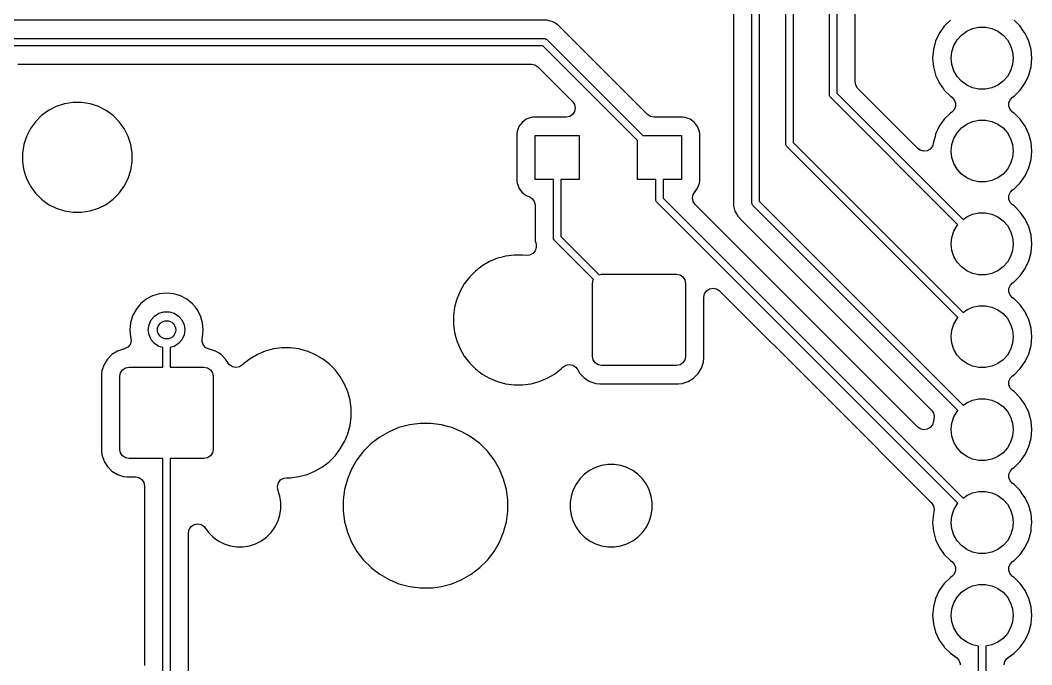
# Model space of a CAD drawing. Extents: x 17 to 170, y -181 to -32.
# Drawn here: x 114.39 to 142.06, y -114.83 to -97.2 of the extents above; entities that cross this region are included whole.
import ezdxf

# ---------------------------------------------------------------- set-up
doc = ezdxf.new("R2010")
doc.units = 0
doc.layers.add('BLACK', color=7, linetype='CONTINUOUS')

msp = doc.modelspace()

# ---------------------------------------------------------------- linework, layer by layer
at = {"layer": 'BLACK', "linetype": 'CONTINUOUS'}
for p, q in [((136.524325, -99.234325), (136.524325, -48.590747)), ((136.724325, -48.549325), (136.724325, -99.192903)), ((137.224825, -98.88245), (137.224825, -48.64846)), ((135.534165, -66.409165), (135.534165, -100.542743)), ((135.334165, -100.584165), (135.334165, -66.450586)), ((134.400743, -102.190743), (134.400743, -84.567164)), ((134.600743, -84.525743), (134.600743, -102.149321)), ((133.900243, -84.877618), (133.900243, -102.096408)), ((128.630666, -97.1995), (114.069335, -97.1995)), ((128.630682, -97.199499), (128.630666, -97.1995)), ((128.645943, -97.199499), (128.630682, -97.199499)), ((128.804057, -97.199499), (128.645943, -97.199499)), ((128.84498, -97.210464), (128.804057, -97.199499)), ((128.956784, -97.240422), (128.84498, -97.210464)), ((128.956787, -97.240424), (128.956784, -97.240422)), ((128.9958, -97.262948), (128.956787, -97.240424)), ((129.018358, -97.275972), (128.9958, -97.262948)), ((129.093716, -97.31948), (129.018358, -97.275972)), ((129.20552, -97.431284), (129.093716, -97.31948)), ((139.666504, -97.3636), (139.530965, -97.557169)), ((139.833603, -97.196501), (139.666504, -97.3636)), ((140.442336, -97.426602), (140.616151, -97.389656)), ((140.616151, -97.389656), (140.793849, -97.389656)), ((140.793849, -97.389656), (140.967664, -97.426602)), ((141.743495, -97.363599), (141.576401, -97.196505)), ((141.829724, -97.486747), (141.743495, -97.363599)), ((129.205521, -97.431286), (129.20552, -97.431284)), ((131.550806, -99.77657), (129.205521, -97.431286)), ((139.530961, -97.557177), (139.431098, -97.771333)), ((139.530965, -97.557169), (139.530961, -97.557177)), ((140.017336, -97.735383), (140.136239, -97.603327)), ((140.136239, -97.603327), (140.28, -97.498878)), ((140.28, -97.498878), (140.442336, -97.426602)), ((140.967664, -97.426602), (141.13, -97.498878)), ((141.13, -97.498878), (141.273761, -97.603327)), ((141.273761, -97.603327), (141.392664, -97.735383)), ((141.879034, -97.557169), (141.829724, -97.486747)), ((141.879038, -97.557177), (141.879034, -97.557169)), ((141.905378, -97.613663), (141.879038, -97.557177)), ((141.978903, -97.771337), (141.905378, -97.613663)), ((113.975, -97.7), (128.725, -97.7)), ((128.683578, -97.9), (114.016421, -97.9)), ((131.275, -100.491421), (128.683578, -97.9)), ((128.725, -97.7), (128.744509, -97.701921)), ((128.744509, -97.701921), (128.780557, -97.716853)), ((128.780557, -97.716853), (128.795711, -97.729289)), ((128.795711, -97.729289), (131.416421, -100.35)), ((139.431097, -97.771335), (139.369935, -97.999598)), ((139.431098, -97.771333), (139.431097, -97.771335)), ((139.873575, -98.058275), (139.928486, -97.889274)), ((139.928486, -97.889274), (140.017336, -97.735383)), ((141.392664, -97.735383), (141.481514, -97.889274)), ((141.481514, -97.889274), (141.536425, -98.058275)), ((142.040063, -97.999592), (141.978903, -97.771337)), ((139.369935, -97.999598), (139.349341, -98.234994)), ((139.349341, -98.234994), (139.349341, -98.235005)), ((139.349341, -98.235005), (139.369935, -98.470401)), ((139.855, -98.235), (139.873575, -98.058275)), ((139.873575, -98.411725), (139.855, -98.235)), ((141.536425, -98.058275), (141.555, -98.235)), ((141.555, -98.235), (141.536425, -98.411725)), ((142.040063, -97.999595), (142.040063, -97.999592)), ((142.040064, -97.999598), (142.040063, -97.999595)), ((142.060659, -98.234994), (142.040064, -97.999598)), ((142.040064, -98.470401), (142.060659, -98.235005)), ((142.060659, -98.235005), (142.060659, -98.234994)), ((114.326876, -98.4005), (128.373125, -98.4005)), ((128.373125, -98.4005), (128.468413, -98.419454)), ((128.468413, -98.419454), (128.549195, -98.47343)), ((128.549195, -98.47343), (128.549195, -98.473431)), ((128.549195, -98.473431), (129.500194, -99.424431)), ((139.369935, -98.470401), (139.428417, -98.688663)), ((139.928486, -98.580726), (139.873575, -98.411725)), ((141.536425, -98.411725), (141.481514, -98.580726)), ((141.978903, -98.698663), (142.040063, -98.470408)), ((142.040063, -98.470408), (142.040064, -98.470401)), ((139.428417, -98.688663), (139.431097, -98.698663)), ((139.431097, -98.698663), (139.516799, -98.88245)), ((140.017336, -98.734617), (139.928486, -98.580726)), ((140.136239, -98.866673), (140.017336, -98.734617)), ((141.392664, -98.734617), (141.273761, -98.866673)), ((141.481514, -98.580726), (141.392664, -98.734617)), ((141.879035, -98.91283), (141.978903, -98.698663)), ((137.243779, -98.977738), (137.224825, -98.88245)), ((137.297755, -99.05852), (137.243779, -98.977738)), ((138.944799, -100.705564), (137.297755, -99.05852)), ((139.516799, -98.88245), (139.530965, -98.91283)), ((139.530965, -98.91283), (139.658055, -99.094334)), ((140.28, -98.971122), (140.136239, -98.866673)), ((140.442336, -99.043398), (140.28, -98.971122)), ((140.616151, -99.080344), (140.442336, -99.043398)), ((140.967664, -99.043398), (140.793849, -99.080344)), ((141.13, -98.971122), (140.967664, -99.043398)), ((141.273761, -98.866673), (141.13, -98.971122)), ((141.743495, -99.106401), (141.879035, -98.91283)), ((136.526246, -99.253834), (136.524325, -99.234325)), ((136.541178, -99.289882), (136.526246, -99.253834)), ((136.553614, -99.305036), (136.541178, -99.289882)), ((140.039426, -102.790848), (136.553614, -99.305036)), ((136.724325, -99.192903), (140.181711, -102.650289)), ((139.658055, -99.094334), (139.666505, -99.106401)), ((139.666505, -99.106401), (139.833599, -99.273495)), ((139.833599, -99.273495), (139.872925, -99.301031)), ((139.872925, -99.301031), (139.940107, -99.371209)), ((140.793849, -99.080344), (140.616151, -99.080344)), ((141.475925, -99.362181), (141.537073, -99.301032)), ((141.537073, -99.301032), (141.576401, -99.273495)), ((141.576401, -99.273495), (141.743495, -99.106401)), ((115.374012, -99.55943), (115.163562, -99.666659)), ((115.598635, -99.486446), (115.374012, -99.55943)), ((115.831896, -99.449501), (115.598635, -99.486446)), ((115.831905, -99.4495), (115.831896, -99.449501)), ((115.831908, -99.4495), (115.831905, -99.4495)), ((116.068092, -99.4495), (115.831908, -99.4495)), ((116.068094, -99.4495), (116.068092, -99.4495)), ((116.068103, -99.449501), (116.068094, -99.4495)), ((116.301364, -99.486446), (116.068103, -99.449501)), ((116.301366, -99.486446), (116.301364, -99.486446)), ((116.301368, -99.486447), (116.301366, -99.486446)), ((116.389239, -99.514998), (116.301368, -99.486447)), ((116.525987, -99.55943), (116.389239, -99.514998)), ((116.525989, -99.559431), (116.525987, -99.55943)), ((116.525992, -99.559432), (116.525989, -99.559431)), ((116.722747, -99.659683), (116.525992, -99.559432)), ((129.500194, -99.424431), (129.55417, -99.505212)), ((129.55417, -99.505212), (129.573124, -99.6005)), ((129.573124, -99.6005), (129.55417, -99.695788)), ((139.973202, -99.55889), (139.934074, -99.647818)), ((139.940107, -99.371209), (139.975321, -99.461758)), ((139.975321, -99.461758), (139.973202, -99.55889)), ((141.434678, -99.54824), (141.436797, -99.451108)), ((141.469891, -99.638789), (141.434678, -99.54824)), ((141.436797, -99.451108), (141.475925, -99.362181)), ((114.972495, -99.805478), (114.805478, -99.972495)), ((115.163562, -99.666659), (114.972495, -99.805478)), ((116.736437, -99.666659), (116.722747, -99.659683)), ((116.927504, -99.805478), (116.736437, -99.666659)), ((116.927506, -99.80548), (116.927504, -99.805478)), ((116.92751, -99.805483), (116.927506, -99.80548)), ((117.094517, -99.97249), (116.92751, -99.805483)), ((128.367515, -99.855909), (128.23267, -99.906203)), ((128.367519, -99.855908), (128.367515, -99.855909)), ((128.414314, -99.850878), (128.367519, -99.855908)), ((128.427128, -99.849501), (128.414314, -99.850878)), ((128.42713, -99.8495), (128.427128, -99.849501)), ((128.427134, -99.8495), (128.42713, -99.8495)), ((129.324124, -99.8495), (128.427134, -99.8495)), ((129.419412, -99.830546), (129.324124, -99.8495)), ((129.500193, -99.77657), (129.419412, -99.830546)), ((129.55417, -99.695788), (129.500193, -99.77657)), ((131.631588, -99.830546), (131.550806, -99.77657)), ((131.726876, -99.8495), (131.631588, -99.830546)), ((132.522873, -99.8495), (131.726876, -99.8495)), ((132.522876, -99.8495), (132.522873, -99.8495)), ((132.582481, -99.855908), (132.522876, -99.8495)), ((132.637117, -99.876286), (132.582481, -99.855908)), ((132.717331, -99.906204), (132.637117, -99.876286)), ((139.833603, -99.736501), (139.666504, -99.9036)), ((139.872928, -99.708965), (139.833603, -99.736501)), ((139.934074, -99.647818), (139.872928, -99.708965)), ((141.537074, -99.708967), (141.469891, -99.638789)), ((141.576401, -99.736505), (141.537074, -99.708967)), ((141.743495, -99.903599), (141.576401, -99.736505)), ((114.666659, -100.163562), (114.55943, -100.374012)), ((114.805478, -99.972495), (114.666659, -100.163562)), ((117.094519, -99.972493), (117.094517, -99.97249)), ((117.094521, -99.972495), (117.094519, -99.972493)), ((117.23334, -100.163562), (117.094521, -99.972495)), ((117.233341, -100.163564), (117.23334, -100.163562)), ((117.233343, -100.163567), (117.233341, -100.163564)), ((117.340568, -100.374008), (117.233343, -100.163567)), ((128.031204, -100.107669), (127.980908, -100.242518)), ((128.117453, -99.992455), (128.031204, -100.107669)), ((128.117455, -99.992453), (128.117453, -99.992455)), ((128.23267, -99.906203), (128.117455, -99.992453)), ((132.832546, -99.992454), (132.717331, -99.906204)), ((132.918796, -100.107669), (132.832546, -99.992454)), ((132.969091, -100.242517), (132.918796, -100.107669)), ((139.530961, -100.097177), (139.431098, -100.311333)), ((139.530965, -100.097169), (139.530961, -100.097177)), ((139.666504, -99.9036), (139.530965, -100.097169)), ((140.017336, -100.275383), (140.136239, -100.143327)), ((140.136239, -100.143327), (140.28, -100.038878)), ((140.28, -100.038878), (140.442336, -99.966602)), ((140.442336, -99.966602), (140.616151, -99.929656)), ((140.616151, -99.929656), (140.793849, -99.929656)), ((140.793849, -99.929656), (140.967664, -99.966602)), ((140.967664, -99.966602), (141.13, -100.038878)), ((141.13, -100.038878), (141.273761, -100.143327)), ((141.273761, -100.143327), (141.392664, -100.275383)), ((141.805712, -99.992455), (141.743495, -99.903599)), ((141.879034, -100.097169), (141.805712, -99.992455)), ((141.879038, -100.097177), (141.879034, -100.097169)), ((141.905378, -100.153663), (141.879038, -100.097177)), ((141.978903, -100.311337), (141.905378, -100.153663)), ((114.55943, -100.374012), (114.486446, -100.598635)), ((117.413553, -100.598632), (117.340568, -100.374008)), ((127.980908, -100.242518), (127.9745, -100.302123)), ((127.9745, -100.302123), (127.9745, -101.597865)), ((128.475, -101.55), (128.475, -100.35)), ((128.475, -100.35), (129.675, -100.35)), ((129.675, -100.35), (129.675, -101.55)), ((131.416421, -100.35), (132.475, -100.35)), ((132.475, -100.35), (132.475, -101.55)), ((132.975499, -100.302128), (132.969091, -100.242517)), ((132.9755, -101.597873), (132.975499, -100.302128)), ((139.414303, -100.374012), (139.372617, -100.529592)), ((139.431097, -100.311335), (139.414303, -100.374012)), ((139.431098, -100.311333), (139.431097, -100.311335)), ((139.873575, -100.598275), (139.928486, -100.429274)), ((139.928486, -100.429274), (140.017336, -100.275383)), ((141.392664, -100.275383), (141.481514, -100.429274)), ((141.481514, -100.429274), (141.536425, -100.598275)), ((142.040063, -100.539592), (141.978903, -100.311337)), ((114.486446, -100.598635), (114.449501, -100.831896)), ((117.4505, -100.831908), (117.413553, -100.598632)), ((131.275, -101.55), (131.275, -100.491421)), ((135.336086, -100.603674), (135.334165, -100.584165)), ((135.351018, -100.639722), (135.336086, -100.603674)), ((135.363454, -100.654876), (135.351018, -100.639722)), ((140.039427, -105.330848), (135.363454, -100.654876)), ((135.534165, -100.542743), (140.18171, -105.190289)), ((139.005891, -100.750358), (138.944799, -100.705564)), ((139.280921, -100.720241), (139.195742, -100.76697)), ((139.341733, -100.644472), (139.280921, -100.720241)), ((139.368921, -100.551199), (139.341733, -100.644472)), ((139.369936, -100.539597), (139.368921, -100.551199)), ((139.372617, -100.529592), (139.369936, -100.539597)), ((139.855, -100.775), (139.873575, -100.598275)), ((141.536425, -100.598275), (141.555, -100.775)), ((142.040063, -100.539595), (142.040063, -100.539592)), ((142.040064, -100.539598), (142.040063, -100.539595)), ((142.060659, -100.774994), (142.040064, -100.539598)), ((114.449501, -100.831896), (114.4495, -100.831912)), ((114.4495, -100.831912), (114.4495, -101.068087)), ((117.4505, -101.068092), (117.4505, -100.831908)), ((139.099164, -100.777546), (139.005891, -100.750358)), ((139.195742, -100.76697), (139.099164, -100.777546)), ((139.873575, -100.951725), (139.855, -100.775)), ((139.928486, -101.120726), (139.873575, -100.951725)), ((141.536425, -100.951725), (141.481514, -101.120726)), ((141.555, -100.775), (141.536425, -100.951725)), ((142.040064, -101.010401), (142.060659, -100.775005)), ((142.060659, -100.775005), (142.060659, -100.774994)), ((114.4495, -101.068087), (114.449501, -101.068103)), ((114.449501, -101.068103), (114.480257, -101.262286)), ((114.480257, -101.262286), (114.486447, -101.301368)), ((117.413553, -101.301368), (117.4505, -101.068092)), ((140.017336, -101.274617), (139.928486, -101.120726)), ((140.136239, -101.406673), (140.017336, -101.274617)), ((141.392664, -101.274617), (141.273761, -101.406673)), ((141.481514, -101.120726), (141.392664, -101.274617)), ((141.879035, -101.45283), (141.978903, -101.238663)), ((141.978903, -101.238663), (142.040063, -101.010408)), ((142.040063, -101.010408), (142.040064, -101.010401)), ((114.486447, -101.301368), (114.514058, -101.386346)), ((114.514058, -101.386346), (114.559287, -101.525548)), ((114.559287, -101.525548), (114.559432, -101.525992)), ((114.559432, -101.525992), (114.648918, -101.701618)), ((117.233343, -101.736433), (117.340568, -101.525992)), ((117.340568, -101.525992), (117.413553, -101.301368)), ((128.975, -101.55), (128.475, -101.55)), ((128.975, -103.153), (128.975, -101.55)), ((129.675, -101.55), (129.175, -101.55)), ((129.175, -101.55), (129.175, -103.111578)), ((131.775, -101.55), (131.275, -101.55)), ((131.775, -102.105), (131.775, -101.55)), ((132.475, -101.55), (131.975, -101.55)), ((131.975, -101.55), (131.975, -102.063578)), ((140.28, -101.511122), (140.136239, -101.406673)), ((140.442336, -101.583398), (140.28, -101.511122)), ((141.13, -101.511122), (140.967664, -101.583398)), ((141.273761, -101.406673), (141.13, -101.511122)), ((141.743495, -101.646401), (141.879035, -101.45283)), ((114.648918, -101.701618), (114.666659, -101.736437)), ((114.666659, -101.736437), (114.805478, -101.927504)), ((117.094517, -101.92751), (117.233343, -101.736433)), ((127.9745, -101.597865), (127.9745, -101.597868)), ((127.9745, -101.597868), (127.974501, -101.597872)), ((127.974501, -101.597872), (127.974946, -101.60201)), ((127.974946, -101.60201), (127.980908, -101.65748)), ((127.980908, -101.65748), (127.980909, -101.657484)), ((127.980909, -101.657484), (128.023994, -101.773)), ((128.023994, -101.773), (128.031204, -101.792331)), ((128.031204, -101.792331), (128.117454, -101.907546)), ((132.832546, -101.907546), (132.918796, -101.792331)), ((132.918796, -101.792331), (132.969091, -101.657483)), ((132.969091, -101.657483), (132.9755, -101.597873)), ((140.616151, -101.620344), (140.442336, -101.583398)), ((140.793849, -101.620344), (140.616151, -101.620344)), ((140.967664, -101.583398), (140.793849, -101.620344)), ((141.537073, -101.841032), (141.576401, -101.813495)), ((141.576401, -101.813495), (141.743495, -101.646401)), ((114.805478, -101.927504), (114.80548, -101.927506)), ((114.80548, -101.927506), (114.805483, -101.92751)), ((114.805483, -101.92751), (114.97249, -102.094517)), ((114.97249, -102.094517), (114.972493, -102.094519)), ((114.972493, -102.094519), (114.972495, -102.094521)), ((114.972495, -102.094521), (115.163562, -102.23334)), ((116.736433, -102.233343), (116.92751, -102.094517)), ((116.92751, -102.094517), (117.094517, -101.92751)), ((128.117454, -101.907546), (128.232669, -101.993796)), ((128.232669, -101.993796), (128.312517, -102.023577)), ((128.312517, -102.023577), (128.395171, -102.074634)), ((128.395171, -102.074634), (128.451997, -102.153437)), ((131.776921, -102.124509), (131.775, -102.105)), ((131.975, -102.063578), (140.181711, -110.270289)), ((132.781279, -102.058904), (132.800233, -101.963616)), ((132.800233, -102.154192), (132.781279, -102.058904)), ((132.800233, -101.963616), (132.830946, -101.909681)), ((132.830946, -101.909681), (132.832542, -101.907548)), ((132.832542, -101.907548), (132.832546, -101.907546)), ((133.900243, -102.096408), (133.900242, -102.096418)), ((133.900242, -102.096418), (133.900242, -102.111686)), ((141.434678, -102.08824), (141.436797, -101.991108)), ((141.469891, -102.178789), (141.434678, -102.08824)), ((141.436797, -101.991108), (141.475925, -101.902181)), ((141.475925, -101.902181), (141.537073, -101.841032)), ((115.163562, -102.23334), (115.163564, -102.233341)), ((115.163564, -102.233341), (115.163567, -102.233343)), ((115.163567, -102.233343), (115.374008, -102.340568)), ((115.374008, -102.340568), (115.598632, -102.413553)), ((116.301368, -102.413553), (116.525992, -102.340568)), ((116.525992, -102.340568), (116.736433, -102.233343)), ((128.451997, -102.153437), (128.474341, -102.247987)), ((128.474341, -102.247987), (128.4745, -102.256877)), ((128.4745, -102.256877), (128.4745, -103.058665)), ((131.791853, -102.160557), (131.776921, -102.124509)), ((131.804289, -102.175711), (131.791853, -102.160557)), ((140.039426, -110.410848), (131.804289, -102.175711)), ((132.854209, -102.234974), (132.800233, -102.154192)), ((138.944799, -108.325563), (132.854209, -102.234974)), ((133.900242, -102.111686), (133.900242, -102.2698)), ((133.900242, -102.2698), (133.941166, -102.422528)), ((134.402664, -102.210252), (134.400743, -102.190743)), ((134.417596, -102.2463), (134.402664, -102.210252)), ((134.430032, -102.261454), (134.417596, -102.2463)), ((140.039427, -107.870848), (134.430032, -102.261454)), ((134.600743, -102.149321), (140.18171, -107.730289)), ((141.537074, -102.248967), (141.469891, -102.178789)), ((141.576401, -102.276505), (141.537074, -102.248967)), ((141.743495, -102.443599), (141.576401, -102.276505)), ((115.598632, -102.413553), (115.831908, -102.4505)), ((115.831908, -102.4505), (115.831912, -102.4505)), ((115.831912, -102.4505), (116.068088, -102.4505)), ((116.068088, -102.4505), (116.068092, -102.4505)), ((116.068092, -102.4505), (116.301368, -102.413553)), ((133.941166, -102.422528), (133.954482, -102.445592)), ((133.954482, -102.445592), (134.020223, -102.559459)), ((134.020223, -102.559459), (134.132027, -102.671263)), ((140.181711, -102.650289), (140.28, -102.578878)), ((140.28, -102.578878), (140.442336, -102.506602)), ((140.442336, -102.506602), (140.616151, -102.469656)), ((140.616151, -102.469656), (140.793849, -102.469656)), ((140.793849, -102.469656), (140.967664, -102.506602)), ((140.967664, -102.506602), (141.13, -102.578878)), ((141.13, -102.578878), (141.273761, -102.683327)), ((141.788505, -102.50788), (141.743495, -102.443599)), ((141.879034, -102.637169), (141.788505, -102.50788)), ((141.879038, -102.637177), (141.879034, -102.637169)), ((141.905378, -102.693663), (141.879038, -102.637177)), ((134.132027, -102.671263), (134.132029, -102.671264)), ((134.132029, -102.671264), (139.321203, -107.860438)), ((139.928486, -102.969274), (140.017336, -102.815383)), ((140.017336, -102.815383), (140.039426, -102.790848)), ((141.273761, -102.683327), (141.392664, -102.815383)), ((141.392664, -102.815383), (141.481514, -102.969274)), ((141.978903, -102.851337), (141.905378, -102.693663)), ((142.040063, -103.079592), (141.978903, -102.851337)), ((128.4745, -103.058665), (128.474499, -103.058683)), ((128.474499, -103.058683), (128.474499, -103.073943)), ((128.474499, -103.073943), (128.474499, -103.232057)), ((128.976921, -103.172509), (128.975, -103.153)), ((128.991853, -103.208557), (128.976921, -103.172509)), ((129.004289, -103.223711), (128.991853, -103.208557)), ((129.175, -103.111578), (130.222288, -104.158866)), ((139.855, -103.315), (139.873575, -103.138275)), ((139.873575, -103.138275), (139.928486, -102.969274)), ((141.481514, -102.969274), (141.536425, -103.138275)), ((141.536425, -103.138275), (141.555, -103.315)), ((142.040063, -103.079595), (142.040063, -103.079592)), ((142.040064, -103.079598), (142.040063, -103.079595)), ((142.060659, -103.314994), (142.040064, -103.079598)), ((128.504561, -103.417483), (128.473331, -103.509482)), ((128.474499, -103.232057), (128.489233, -103.287043)), ((128.489233, -103.287043), (128.498207, -103.320536)), ((128.498207, -103.320536), (128.504561, -103.417483)), ((130.068591, -104.288013), (129.004289, -103.223711)), ((139.873575, -103.491725), (139.855, -103.315)), ((139.928486, -103.660726), (139.873575, -103.491725)), ((141.536425, -103.491725), (141.481514, -103.660726)), ((141.555, -103.315), (141.536425, -103.491725)), ((142.040399, -103.54657), (142.060659, -103.315005)), ((142.060659, -103.315005), (142.060659, -103.314994)), ((127.443051, -103.71012), (127.228041, -103.799179)), ((127.533832, -103.685795), (127.443051, -103.71012)), ((127.667874, -103.649879), (127.533832, -103.685795)), ((127.667878, -103.649878), (127.667874, -103.649879)), ((127.66788, -103.649878), (127.667878, -103.649878)), ((127.898628, -103.6195), (127.66788, -103.649878)), ((128.131372, -103.6195), (127.898628, -103.6195)), ((128.131373, -103.6195), (128.131372, -103.6195)), ((128.225191, -103.631851), (128.131373, -103.6195)), ((128.322136, -103.625497), (128.225191, -103.631851)), ((128.409272, -103.582527), (128.322136, -103.625497)), ((128.473331, -103.509482), (128.409272, -103.582527)), ((140.017336, -103.814617), (139.928486, -103.660726)), ((141.481514, -103.660726), (141.392664, -103.814617)), ((141.978903, -103.778663), (142.040063, -103.550408)), ((142.040063, -103.550408), (142.040399, -103.54657)), ((127.026467, -103.915558), (126.841819, -104.057244)), ((127.228032, -103.799184), (127.026467, -103.915558)), ((127.228041, -103.799179), (127.228032, -103.799184)), ((140.136239, -103.946673), (140.017336, -103.814617)), ((140.28, -104.051122), (140.136239, -103.946673)), ((141.273761, -103.946673), (141.13, -104.051122)), ((141.392664, -103.814617), (141.273761, -103.946673)), ((141.743495, -104.186401), (141.879035, -103.99283)), ((141.879035, -103.99283), (141.978903, -103.778663)), ((126.677244, -104.221819), (126.535558, -104.406467)), ((126.677247, -104.221815), (126.677244, -104.221819)), ((126.841815, -104.057247), (126.677247, -104.221815)), ((126.841819, -104.057244), (126.841815, -104.057247)), ((130.042, -104.395), (130.06103, -104.299329)), ((130.06103, -104.299329), (130.068591, -104.288013)), ((130.222288, -104.158866), (130.292, -104.145)), ((130.292, -104.145), (132.342, -104.145)), ((132.342, -104.145), (132.437671, -104.16403)), ((132.437671, -104.16403), (132.518777, -104.218223)), ((132.518777, -104.218223), (132.57297, -104.299329)), ((132.57297, -104.299329), (132.592, -104.395)), ((140.442336, -104.123398), (140.28, -104.051122)), ((140.616151, -104.160344), (140.442336, -104.123398)), ((140.793849, -104.160344), (140.616151, -104.160344)), ((140.967664, -104.123398), (140.793849, -104.160344)), ((141.13, -104.051122), (140.967664, -104.123398)), ((141.576401, -104.353495), (141.743495, -104.186401)), ((126.535558, -104.406467), (126.419184, -104.608032)), ((130.042, -106.395), (130.042, -104.395)), ((132.592, -104.395), (132.592, -106.395)), ((133.111453, -104.677586), (133.165429, -104.596805)), ((133.165429, -104.596805), (133.246211, -104.542828)), ((133.246211, -104.542828), (133.341499, -104.523874)), ((133.341499, -104.523874), (133.436787, -104.542828)), ((133.436787, -104.542828), (133.517568, -104.596804)), ((133.517568, -104.596804), (133.517569, -104.596804)), ((133.517569, -104.596804), (136.423711, -107.502947)), ((141.434678, -104.62824), (141.436797, -104.531108)), ((141.436797, -104.531108), (141.475925, -104.442181)), ((141.475925, -104.442181), (141.537073, -104.381032)), ((141.537073, -104.381032), (141.576401, -104.353495)), ((117.833289, -104.830136), (117.680946, -104.955162)), ((118.007092, -104.737236), (117.833289, -104.830136)), ((118.0071, -104.737233), (118.007092, -104.737236)), ((118.195694, -104.680023), (118.0071, -104.737233)), ((118.391826, -104.660707), (118.195694, -104.680023)), ((118.587957, -104.680023), (118.391826, -104.660707)), ((118.776551, -104.737233), (118.587957, -104.680023)), ((118.776559, -104.737236), (118.776551, -104.737233)), ((118.950362, -104.830136), (118.776559, -104.737236)), ((118.950365, -104.830138), (118.950362, -104.830136)), ((119.102709, -104.955165), (118.950364, -104.830138)), ((118.950364, -104.830138), (118.950365, -104.830138)), ((126.321338, -104.855827), (126.269879, -105.047874)), ((126.33012, -104.823051), (126.321338, -104.855827)), ((126.419179, -104.608041), (126.33012, -104.823051)), ((126.419184, -104.608032), (126.419179, -104.608041)), ((133.092499, -104.772872), (133.111453, -104.677586)), ((133.0925, -106.445009), (133.092499, -104.772872)), ((141.469891, -104.718789), (141.434678, -104.62824)), ((141.537074, -104.788967), (141.469891, -104.718789)), ((141.576401, -104.816505), (141.537074, -104.788967)), ((141.743495, -104.983599), (141.576401, -104.816505)), ((117.555914, -105.107511), (117.463014, -105.281314)), ((117.68094, -104.955168), (117.555914, -105.107511)), ((117.680946, -104.955162), (117.68094, -104.955168)), ((119.178794, -105.047874), (119.102709, -104.955165)), ((119.227737, -105.107511), (119.178794, -105.047874)), ((119.320637, -105.281314), (119.227737, -105.107511)), ((126.269879, -105.047874), (126.2395, -105.278628)), ((140.18171, -105.190289), (140.28, -105.118878)), ((140.28, -105.118878), (140.442336, -105.046602)), ((140.442336, -105.046602), (140.616151, -105.009656)), ((140.616151, -105.009656), (140.793849, -105.009656)), ((140.793849, -105.009656), (140.967664, -105.046602)), ((140.967664, -105.046602), (141.13, -105.118878)), ((141.13, -105.118878), (141.273761, -105.223327)), ((141.788505, -105.04788), (141.743495, -104.983599)), ((141.879034, -105.177169), (141.788505, -105.04788)), ((117.463011, -105.281322), (117.405801, -105.469916)), ((117.463014, -105.281314), (117.463011, -105.281322)), ((117.91208, -105.525182), (117.971199, -105.395728)), ((117.971199, -105.395728), (118.064396, -105.288173)), ((118.064396, -105.288173), (118.184118, -105.211232)), ((118.184118, -105.211232), (118.320669, -105.171137)), ((118.320669, -105.171137), (118.462983, -105.171137)), ((118.462983, -105.171137), (118.599534, -105.211232)), ((118.599534, -105.211232), (118.719256, -105.288173)), ((118.719256, -105.288173), (118.812453, -105.395728)), ((118.812453, -105.395728), (118.871572, -105.525182)), ((119.320638, -105.281318), (119.320637, -105.281314)), ((119.32064, -105.281321), (119.320638, -105.281318)), ((119.37785, -105.469916), (119.32064, -105.281321)), ((126.2395, -105.278628), (126.2395, -105.511372)), ((139.928486, -105.509274), (140.017336, -105.355383)), ((140.017336, -105.355383), (140.039427, -105.330848)), ((141.273761, -105.223327), (141.392664, -105.355383)), ((141.392664, -105.355383), (141.481514, -105.509274)), ((141.879038, -105.177177), (141.879034, -105.177169)), ((141.905378, -105.233663), (141.879038, -105.177177)), ((141.978903, -105.391337), (141.905378, -105.233663)), ((142.040063, -105.619592), (141.978903, -105.391337)), ((117.405801, -105.469916), (117.386485, -105.666048)), ((117.386485, -105.666048), (117.405801, -105.862178)), ((117.891826, -105.666048), (117.91208, -105.525182)), ((117.91208, -105.806914), (117.891826, -105.666048)), ((118.871572, -105.525182), (118.891826, -105.666048)), ((118.891826, -105.666048), (118.871572, -105.806914)), ((119.397167, -105.666048), (119.37785, -105.469916)), ((119.37785, -105.86218), (119.397167, -105.666048)), ((126.2395, -105.511372), (126.269879, -105.742126)), ((139.855, -105.855), (139.873575, -105.678275)), ((139.873575, -105.678275), (139.928486, -105.509274)), ((141.481514, -105.509274), (141.536425, -105.678275)), ((141.536425, -105.678275), (141.555, -105.855)), ((142.040063, -105.619595), (142.040063, -105.619592)), ((142.040064, -105.619598), (142.040063, -105.619595)), ((142.060659, -105.854994), (142.040064, -105.619598)), ((117.419729, -105.973392), (117.391524, -106.066363)), ((117.405801, -105.862178), (117.410208, -105.876705)), ((117.410208, -105.876705), (117.419729, -105.973392)), ((117.971199, -105.936368), (117.91208, -105.806914)), ((118.064396, -106.043923), (117.971199, -105.936368)), ((118.812453, -105.936368), (118.719256, -106.043923)), ((118.871572, -105.806914), (118.812453, -105.936368)), ((119.366603, -105.994732), (119.368018, -105.897587)), ((119.368018, -105.897587), (119.37322, -105.87744)), ((119.37322, -105.87744), (119.37785, -105.86218)), ((126.269879, -105.742126), (126.306133, -105.877428)), ((126.306133, -105.877428), (126.33012, -105.966948)), ((126.33012, -105.966948), (126.419179, -106.181958)), ((139.873575, -106.031725), (139.855, -105.855)), ((141.555, -105.855), (141.536425, -106.031725)), ((142.040064, -106.090401), (142.060659, -105.855005)), ((142.060659, -105.855005), (142.060659, -105.854994)), ((117.045667, -106.250185), (116.896346, -106.342286)), ((117.212201, -106.195001), (117.045667, -106.250185)), ((117.224049, -106.192465), (117.212201, -106.195001)), ((117.244204, -106.187261), (117.224049, -106.192465)), ((117.329888, -106.141464), (117.244204, -106.187261)), ((117.391524, -106.066363), (117.329888, -106.141464)), ((118.184118, -106.120864), (118.064396, -106.043923)), ((118.29, -106.151953), (118.184118, -106.120864)), ((118.29, -106.685), (118.29, -106.151953)), ((118.599534, -106.120864), (118.49, -106.153026)), ((118.49, -106.153026), (118.49, -106.685)), ((118.719256, -106.043923), (118.599534, -106.120864)), ((119.402472, -106.085023), (119.366603, -105.994732)), ((119.470164, -106.154715), (119.402472, -106.085023)), ((119.559372, -106.193197), (119.470164, -106.154715)), ((119.567795, -106.195), (119.559372, -106.193197)), ((119.734332, -106.250184), (119.567795, -106.195)), ((119.734332, -106.250185), (119.73433, -106.250184)), ((119.73433, -106.250184), (119.734332, -106.250184)), ((119.734334, -106.250186), (119.734332, -106.250185)), ((119.829136, -106.30866), (119.734334, -106.250186)), ((121.093051, -106.25012), (120.878041, -106.339179)), ((121.183832, -106.225795), (121.093051, -106.25012)), ((121.317874, -106.189879), (121.183832, -106.225795)), ((121.317878, -106.189878), (121.317874, -106.189879)), ((121.31788, -106.189878), (121.317878, -106.189878)), ((121.548628, -106.1595), (121.31788, -106.189878)), ((121.781372, -106.1595), (121.548628, -106.1595)), ((122.012119, -106.189878), (121.781372, -106.1595)), ((122.012126, -106.189879), (122.012119, -106.189878)), ((122.19675, -106.239349), (122.012126, -106.189879)), ((122.236948, -106.25012), (122.19675, -106.239349)), ((122.451958, -106.339179), (122.236948, -106.25012)), ((126.419179, -106.181958), (126.419184, -106.181967)), ((126.419184, -106.181967), (126.419185, -106.181969)), ((126.419185, -106.181969), (126.535558, -106.383532)), ((139.928486, -106.200726), (139.873575, -106.031725)), ((140.017336, -106.354617), (139.928486, -106.200726)), ((141.481514, -106.200726), (141.392664, -106.354617)), ((141.536425, -106.031725), (141.481514, -106.200726)), ((141.978903, -106.318663), (142.040063, -106.090408)), ((142.040063, -106.090408), (142.040064, -106.090401)), ((116.772286, -106.466346), (116.680184, -106.615668)), ((116.896346, -106.342286), (116.772286, -106.466346)), ((119.878615, -106.339179), (119.829136, -106.30866)), ((119.883656, -106.342288), (119.878615, -106.339179)), ((120.007712, -106.466344), (119.883656, -106.342288)), ((120.007713, -106.466346), (120.007712, -106.466344)), ((120.007714, -106.466347), (120.007713, -106.466346)), ((120.077012, -106.578698), (120.007714, -106.466347)), ((120.676467, -106.455558), (120.491819, -106.597244)), ((120.878032, -106.339184), (120.676467, -106.455558)), ((120.878041, -106.339179), (120.878032, -106.339184)), ((122.451967, -106.339184), (122.451958, -106.339179)), ((122.451969, -106.339185), (122.451967, -106.339184)), ((122.653532, -106.455558), (122.451969, -106.339185)), ((122.838181, -106.597244), (122.653532, -106.455558)), ((126.535558, -106.383532), (126.677244, -106.568181)), ((130.06103, -106.490671), (130.042, -106.395)), ((130.115223, -106.571777), (130.06103, -106.490671)), ((132.57297, -106.490671), (132.518777, -106.571777)), ((132.592, -106.395), (132.57297, -106.490671)), ((133.081999, -106.547797), (133.0925, -106.445009)), ((140.136239, -106.486673), (140.017336, -106.354617)), ((140.28, -106.591122), (140.136239, -106.486673)), ((141.273761, -106.486673), (141.13, -106.591122)), ((141.392664, -106.354617), (141.273761, -106.486673)), ((141.743495, -106.726401), (141.879035, -106.53283)), ((141.879035, -106.53283), (141.978903, -106.318663)), ((116.625001, -106.782204), (116.6145, -106.884988)), ((116.625002, -106.782197), (116.625001, -106.782204)), ((116.680184, -106.615668), (116.625002, -106.782197)), ((117.13403, -106.839329), (117.188223, -106.758223)), ((117.188223, -106.758223), (117.269329, -106.70403)), ((117.269329, -106.70403), (117.365, -106.685)), ((117.365, -106.685), (118.29, -106.685)), ((118.49, -106.685), (119.415, -106.685)), ((119.415, -106.685), (119.510671, -106.70403)), ((119.510671, -106.70403), (119.591777, -106.758223)), ((119.591777, -106.758223), (119.64597, -106.839329)), ((120.112869, -106.624048), (120.077012, -106.578698)), ((120.193649, -106.678026), (120.112869, -106.624048)), ((120.288937, -106.696981), (120.193649, -106.678026)), ((120.384226, -106.678028), (120.288937, -106.696981)), ((120.465008, -106.624053), (120.384226, -106.678028)), ((120.491805, -106.597256), (120.465008, -106.624053)), ((120.491819, -106.597244), (120.491805, -106.597256)), ((123.002756, -106.761819), (122.838181, -106.597244)), ((123.144442, -106.946468), (123.002756, -106.761819)), ((126.677244, -106.568181), (126.841819, -106.732756)), ((126.841819, -106.732756), (127.026468, -106.874442)), ((129.003532, -106.874442), (129.188181, -106.732756)), ((129.188181, -106.732756), (129.231686, -106.689251)), ((129.231686, -106.689251), (129.312466, -106.635274)), ((129.312466, -106.635274), (129.407754, -106.616319)), ((129.407754, -106.616319), (129.503043, -106.635272)), ((129.503043, -106.635272), (129.583825, -106.689248)), ((129.583825, -106.689248), (129.619685, -106.7346)), ((129.619685, -106.7346), (129.699285, -106.863652)), ((130.196329, -106.62597), (130.115223, -106.571777)), ((130.292, -106.645), (130.196329, -106.62597)), ((132.342, -106.645), (130.292, -106.645)), ((132.437671, -106.62597), (132.342, -106.645)), ((132.518777, -106.571777), (132.437671, -106.62597)), ((132.934712, -106.863656), (133.026814, -106.714334)), ((133.026814, -106.714334), (133.081999, -106.547797)), ((140.442336, -106.663398), (140.28, -106.591122)), ((140.616151, -106.700344), (140.442336, -106.663398)), ((140.793849, -106.700344), (140.616151, -106.700344)), ((140.967664, -106.663398), (140.793849, -106.700344)), ((141.13, -106.591122), (140.967664, -106.663398)), ((141.576401, -106.893495), (141.743495, -106.726401)), ((116.6145, -106.884988), (116.6145, -108.985006)), ((117.115, -106.935), (117.13403, -106.839329)), ((117.115, -108.935), (117.115, -106.935)), ((119.64597, -106.839329), (119.665, -106.935)), ((119.665, -106.935), (119.665, -108.935)), ((123.260815, -107.148031), (123.144442, -106.946468)), ((127.026468, -106.874442), (127.228031, -106.990815)), ((127.228031, -106.990815), (127.228034, -106.990816)), ((127.228034, -106.990816), (127.228041, -106.99082)), ((127.228041, -106.99082), (127.443051, -107.079879)), ((127.443051, -107.079879), (127.443055, -107.07988)), ((127.443055, -107.07988), (127.44306, -107.079882)), ((127.44306, -107.079882), (127.667874, -107.140121)), ((128.362126, -107.140121), (128.58694, -107.079882)), ((128.58694, -107.079882), (128.586945, -107.079879)), ((128.586945, -107.079879), (128.586948, -107.079879)), ((128.586948, -107.079879), (128.801958, -106.99082)), ((128.801958, -106.99082), (128.801961, -106.990818)), ((128.801961, -106.990818), (128.801969, -106.990815)), ((128.801969, -106.990815), (129.003532, -106.874442)), ((129.699285, -106.863652), (129.699286, -106.863653)), ((129.699286, -106.863653), (129.699288, -106.863656)), ((129.699288, -106.863656), (129.823344, -106.987712)), ((129.823344, -106.987712), (129.972666, -107.079814)), ((129.972666, -107.079814), (129.972669, -107.079815)), ((129.972669, -107.079815), (129.972667, -107.079815)), ((129.972667, -107.079815), (130.109028, -107.125)), ((132.494797, -107.134999), (132.661334, -107.079814)), ((132.661334, -107.079814), (132.810656, -106.987712)), ((132.810656, -106.987712), (132.934712, -106.863656)), ((141.434678, -107.16824), (141.436797, -107.071108)), ((141.436797, -107.071108), (141.475925, -106.982181)), ((141.475925, -106.982181), (141.537073, -106.921032)), ((141.537073, -106.921032), (141.576401, -106.893495)), ((123.260815, -107.148032), (123.260815, -107.148031)), ((123.26082, -107.148041), (123.260815, -107.148032)), ((123.349879, -107.363051), (123.26082, -107.148041)), ((123.34988, -107.363055), (123.349879, -107.363051)), ((123.349882, -107.36306), (123.34988, -107.363055)), ((123.410121, -107.587874), (123.349882, -107.36306)), ((127.667874, -107.140121), (127.898628, -107.1705)), ((127.898628, -107.1705), (128.131372, -107.1705)), ((128.131372, -107.1705), (128.362126, -107.140121)), ((130.109028, -107.125), (130.139203, -107.134999)), ((130.139203, -107.134999), (130.241991, -107.1455)), ((130.241991, -107.1455), (132.392008, -107.145499)), ((132.392008, -107.145499), (132.494797, -107.134999)), ((141.469891, -107.258789), (141.434678, -107.16824)), ((141.537074, -107.328967), (141.469891, -107.258789)), ((141.576401, -107.356505), (141.537074, -107.328967)), ((141.743495, -107.523599), (141.576401, -107.356505)), ((123.4405, -107.818628), (123.410121, -107.587874)), ((136.423711, -107.502947), (139.321203, -110.400439)), ((140.28, -107.658878), (140.442336, -107.586602)), ((140.442336, -107.586602), (140.616151, -107.549656)), ((140.616151, -107.549656), (140.793849, -107.549656)), ((140.793849, -107.549656), (140.967664, -107.586602)), ((140.967664, -107.586602), (141.13, -107.658878)), ((141.788505, -107.58788), (141.743495, -107.523599)), ((141.879034, -107.717169), (141.788505, -107.58788)), ((123.4405, -108.051372), (123.4405, -107.818628)), ((139.321203, -107.860438), (139.375179, -107.94122)), ((139.928486, -108.049274), (140.017336, -107.895383)), ((140.017336, -107.895383), (140.039427, -107.870848)), ((140.18171, -107.730289), (140.28, -107.658878)), ((141.13, -107.658878), (141.273761, -107.763327)), ((141.273761, -107.763327), (141.392664, -107.895383)), ((141.392664, -107.895383), (141.481514, -108.049274)), ((141.879038, -107.717177), (141.879034, -107.717169)), ((141.905378, -107.773663), (141.879038, -107.717177)), ((141.978903, -107.931337), (141.905378, -107.773663)), ((123.410121, -108.282126), (123.4405, -108.051372)), ((139.368921, -108.171199), (139.341733, -108.264472)), ((139.369936, -108.159596), (139.368921, -108.171199)), ((139.369937, -108.159591), (139.369936, -108.159596)), ((139.385649, -108.100951), (139.369937, -108.159591)), ((139.375179, -107.94122), (139.394133, -108.036508)), ((139.394133, -108.036508), (139.385649, -108.100951)), ((139.873575, -108.218275), (139.928486, -108.049274)), ((141.481514, -108.049274), (141.536425, -108.218275)), ((142.040063, -108.159592), (141.978903, -107.931337)), ((142.040063, -108.159595), (142.040063, -108.159592)), ((142.040064, -108.159598), (142.040063, -108.159595)), ((142.060659, -108.394994), (142.040064, -108.159598)), ((123.349882, -108.50694), (123.410121, -108.282126)), ((124.477496, -108.452255), (124.22201, -108.599759)), ((124.4775, -108.452253), (124.477496, -108.452255)), ((124.750049, -108.33936), (124.4775, -108.452253)), ((125.035011, -108.263006), (124.750049, -108.33936)), ((125.327493, -108.2245), (125.035011, -108.263006)), ((125.327494, -108.2245), (125.327493, -108.2245)), ((125.622506, -108.2245), (125.327494, -108.2245)), ((125.622507, -108.2245), (125.622506, -108.2245)), ((125.914989, -108.263006), (125.622507, -108.2245)), ((125.914993, -108.263007), (125.914988, -108.263006)), ((125.914988, -108.263006), (125.914989, -108.263006)), ((126.076555, -108.306297), (125.914993, -108.263007)), ((126.19995, -108.33936), (126.076555, -108.306297)), ((126.472499, -108.452253), (126.19995, -108.33936)), ((126.472503, -108.452255), (126.472499, -108.452253)), ((126.472505, -108.452256), (126.472503, -108.452255)), ((126.472507, -108.452257), (126.472505, -108.452256)), ((126.633697, -108.54532), (126.472507, -108.452257)), ((139.00589, -108.370357), (138.944799, -108.325563)), ((139.099163, -108.397545), (139.00589, -108.370357)), ((139.195741, -108.38697), (139.099163, -108.397545)), ((139.28092, -108.340241), (139.195741, -108.38697)), ((139.341733, -108.264472), (139.28092, -108.340241)), ((139.855, -108.395), (139.873575, -108.218275)), ((139.873575, -108.571725), (139.855, -108.395)), ((141.536425, -108.218275), (141.555, -108.395)), ((141.555, -108.395), (141.536425, -108.571725)), ((142.040939, -108.620401), (142.060659, -108.395005)), ((142.060659, -108.395005), (142.060659, -108.394994)), ((123.144442, -108.923532), (123.260815, -108.721969)), ((123.260815, -108.721969), (123.283083, -108.66821)), ((123.283083, -108.66821), (123.349879, -108.506948)), ((123.349879, -108.506945), (123.349882, -108.50694)), ((123.349879, -108.506948), (123.349879, -108.506945)), ((124.222005, -108.599762), (123.987963, -108.779349)), ((124.22201, -108.599759), (124.222005, -108.599762)), ((126.727989, -108.599759), (126.633697, -108.54532)), ((126.727994, -108.599762), (126.727989, -108.599759)), ((126.962036, -108.779349), (126.727994, -108.599762)), ((139.928486, -108.740726), (139.873575, -108.571725)), ((140.017336, -108.894617), (139.928486, -108.740726)), ((141.481514, -108.740726), (141.392664, -108.894617)), ((141.536425, -108.571725), (141.481514, -108.740726)), ((141.978903, -108.858663), (142.040063, -108.630408)), ((142.040063, -108.630408), (142.040939, -108.620401)), ((116.6145, -108.985006), (116.625001, -109.0878)), ((117.13403, -109.030671), (117.115, -108.935)), ((119.665, -108.935), (119.64597, -109.030671)), ((123.002756, -109.108181), (123.144442, -108.923532)), ((123.779349, -108.987963), (123.599762, -109.222005)), ((123.987963, -108.779349), (123.779349, -108.987963)), ((126.962037, -108.77935), (126.962036, -108.779349)), ((126.962042, -108.779354), (126.962037, -108.77935)), ((127.170646, -108.987958), (126.962042, -108.779354)), ((127.350238, -109.222006), (127.170646, -108.987958)), ((140.136239, -109.026673), (140.017336, -108.894617)), ((140.28, -109.131122), (140.136239, -109.026673)), ((141.273761, -109.026673), (141.13, -109.131122)), ((141.392664, -108.894617), (141.273761, -109.026673)), ((141.879035, -109.07283), (141.978903, -108.858663)), ((116.625001, -109.0878), (116.680185, -109.254332)), ((116.680185, -109.254332), (116.680186, -109.254334)), ((116.680186, -109.254334), (116.687629, -109.266401)), ((116.687629, -109.266401), (116.755978, -109.377214)), ((117.188223, -109.111777), (117.13403, -109.030671)), ((117.269329, -109.16597), (117.188223, -109.111777)), ((117.365, -109.185), (117.269329, -109.16597)), ((118.29, -109.185), (117.365, -109.185)), ((118.29, -115.15337), (118.29, -109.185)), ((119.415, -109.185), (118.49, -109.185)), ((118.49, -109.185), (118.49, -115.194792)), ((119.510671, -109.16597), (119.415, -109.185)), ((119.591777, -109.111777), (119.510671, -109.16597)), ((119.64597, -109.030671), (119.591777, -109.111777)), ((122.653532, -109.414442), (122.838181, -109.272756)), ((122.838181, -109.272756), (123.002756, -109.108181)), ((123.599759, -109.22201), (123.452255, -109.477496)), ((123.599762, -109.222005), (123.599759, -109.22201)), ((127.497743, -109.477493), (127.350238, -109.222006)), ((140.442336, -109.203398), (140.28, -109.131122)), ((140.616151, -109.240344), (140.442336, -109.203398)), ((140.793849, -109.240344), (140.616151, -109.240344)), ((140.967664, -109.203398), (140.793849, -109.240344)), ((141.13, -109.131122), (140.967664, -109.203398)), ((141.576401, -109.433495), (141.743495, -109.266401)), ((141.743495, -109.266401), (141.879035, -109.07283)), ((116.755978, -109.377214), (116.772288, -109.403656)), ((116.772288, -109.403656), (116.896344, -109.527712)), ((116.896344, -109.527712), (117.045666, -109.619814)), ((122.236948, -109.619879), (122.451958, -109.53082)), ((122.451958, -109.53082), (122.451961, -109.530818)), ((122.451961, -109.530818), (122.451969, -109.530815)), ((122.451969, -109.530815), (122.653532, -109.414442)), ((123.452253, -109.4775), (123.33936, -109.750049)), ((123.452255, -109.477496), (123.452253, -109.4775)), ((127.610639, -109.750048), (127.497743, -109.477493)), ((129.96511, -109.512385), (129.821789, -109.616514)), ((130.122947, -109.431963), (129.96511, -109.512385)), ((130.122956, -109.431959), (130.122947, -109.431963)), ((130.122958, -109.431958), (130.122956, -109.431958)), ((130.122956, -109.431958), (130.122956, -109.431959)), ((130.291445, -109.377214), (130.122958, -109.431958)), ((130.291448, -109.377213), (130.291445, -109.377214)), ((130.29145, -109.377213), (130.291448, -109.377213)), ((130.291456, -109.377211), (130.29145, -109.377213)), ((130.466411, -109.3495), (130.291456, -109.377211)), ((130.466421, -109.3495), (130.466411, -109.3495)), ((130.643579, -109.3495), (130.466421, -109.3495)), ((130.643588, -109.3495), (130.643579, -109.3495)), ((130.818543, -109.377211), (130.643588, -109.3495)), ((130.818549, -109.377213), (130.818543, -109.377211)), ((130.818555, -109.377214), (130.818549, -109.377213)), ((130.987042, -109.431958), (130.818555, -109.377214)), ((130.98705, -109.431962), (130.987042, -109.431958)), ((130.987052, -109.431963), (130.98705, -109.431962)), ((131.144889, -109.512385), (130.987052, -109.431963)), ((131.280769, -109.611108), (131.144889, -109.512385)), ((141.436797, -109.611108), (141.475925, -109.522181)), ((141.475925, -109.522181), (141.537073, -109.461032)), ((141.537073, -109.461032), (141.576401, -109.433495)), ((117.045666, -109.619814), (117.045669, -109.619815)), ((117.045669, -109.619815), (117.045667, -109.619815)), ((117.045667, -109.619815), (117.182028, -109.665)), ((117.182028, -109.665), (117.212203, -109.674999)), ((117.212203, -109.674999), (117.314991, -109.6855)), ((117.314991, -109.6855), (117.540501, -109.685499)), ((117.540501, -109.685499), (117.635787, -109.704453)), ((117.635787, -109.704453), (117.716569, -109.758429)), ((117.716569, -109.758429), (117.770546, -109.83921)), ((117.770546, -109.83921), (117.7895, -109.934498)), ((121.424507, -109.939962), (121.450879, -109.846455)), ((121.450879, -109.846455), (121.511028, -109.770158)), ((121.511028, -109.770158), (121.595795, -109.722686)), ((121.595795, -109.722686), (121.672739, -109.7105)), ((121.672739, -109.7105), (121.781372, -109.7105)), ((121.781372, -109.7105), (122.012126, -109.680121)), ((122.012126, -109.680121), (122.23694, -109.619882)), ((122.23694, -109.619882), (122.236945, -109.619879)), ((122.236945, -109.619879), (122.236948, -109.619879)), ((123.33936, -109.750049), (123.263006, -110.035011)), ((127.686993, -110.035007), (127.610639, -109.750048)), ((129.696514, -109.741789), (129.592385, -109.88511)), ((129.821789, -109.616514), (129.696514, -109.741789)), ((131.288214, -109.616517), (131.280769, -109.611108)), ((131.413483, -109.741786), (131.288214, -109.616517)), ((131.517614, -109.88511), (131.413483, -109.741786)), ((141.434678, -109.70824), (141.436797, -109.611108)), ((141.469891, -109.798789), (141.434678, -109.70824)), ((141.537074, -109.868967), (141.469891, -109.798789)), ((117.7895, -109.934498), (117.7895, -114.842916)), ((121.435925, -110.036444), (121.424507, -109.939962)), ((121.43804, -110.042955), (121.435925, -110.036444)), ((121.438042, -110.042958), (121.43804, -110.042955)), ((121.492786, -110.211445), (121.438042, -110.042958)), ((123.263006, -110.035011), (123.2245, -110.327493)), ((127.7255, -110.327494), (127.686993, -110.035007)), ((129.511958, -110.042958), (129.457214, -110.211445)), ((129.511963, -110.042947), (129.511958, -110.042956)), ((129.511958, -110.042956), (129.511958, -110.042958)), ((129.592385, -109.88511), (129.511963, -110.042947)), ((131.598042, -110.042958), (131.517614, -109.88511)), ((131.652786, -110.211445), (131.598042, -110.042958)), ((140.28, -110.198878), (140.442336, -110.126602)), ((140.442336, -110.126602), (140.616151, -110.089656)), ((140.616151, -110.089656), (140.793849, -110.089656)), ((140.793849, -110.089656), (140.967664, -110.126602)), ((140.967664, -110.126602), (141.13, -110.198878)), ((141.576401, -109.896505), (141.537074, -109.868967)), ((141.743495, -110.063599), (141.576401, -109.896505)), ((141.801888, -110.146993), (141.743495, -110.063599)), ((121.492787, -110.211454), (121.492786, -110.211445)), ((121.492788, -110.211456), (121.492787, -110.211454)), ((121.511167, -110.327493), (121.492788, -110.211456)), ((121.520499, -110.386411), (121.511167, -110.327493)), ((121.520499, -110.386418), (121.520499, -110.386411)), ((121.5205, -110.386421), (121.520499, -110.386418)), ((121.5205, -110.563579), (121.5205, -110.386421)), ((123.2245, -110.327493), (123.2245, -110.622506)), ((127.7255, -110.386411), (127.7255, -110.327494)), ((127.7255, -110.622506), (127.7255, -110.386411)), ((129.457211, -110.211456), (129.4295, -110.386411)), ((129.4295, -110.386411), (129.4295, -110.563588)), ((129.457213, -110.21145), (129.457211, -110.211456)), ((129.457214, -110.211445), (129.457213, -110.211448)), ((129.457213, -110.211448), (129.457213, -110.21145)), ((131.652787, -110.211454), (131.652786, -110.211445)), ((131.652788, -110.211456), (131.652787, -110.211454)), ((131.680499, -110.386411), (131.652788, -110.211456)), ((131.680499, -110.386418), (131.680499, -110.386411)), ((131.6805, -110.386421), (131.680499, -110.386418)), ((131.6805, -110.563579), (131.6805, -110.386421)), ((139.321203, -110.400439), (139.375179, -110.481221)), ((140.017336, -110.435383), (140.039426, -110.410848)), ((140.181711, -110.270289), (140.28, -110.198878)), ((141.13, -110.198878), (141.273761, -110.303327)), ((141.273761, -110.303327), (141.392664, -110.435383)), ((141.874083, -110.250099), (141.801888, -110.146993)), ((141.879035, -110.257171), (141.874083, -110.250099)), ((141.978903, -110.471337), (141.879035, -110.257171)), ((121.492786, -110.738555), (121.5205, -110.563579)), ((123.2245, -110.622506), (123.261961, -110.907052)), ((127.686993, -110.914993), (127.7255, -110.622506)), ((129.4295, -110.563588), (129.457211, -110.738543)), ((131.652786, -110.738555), (131.6805, -110.563579)), ((139.385649, -110.640953), (139.369936, -110.699595)), ((139.375179, -110.481221), (139.394133, -110.576509)), ((139.394133, -110.576509), (139.385649, -110.640953)), ((139.873575, -110.758275), (139.928486, -110.589274)), ((139.928486, -110.589274), (140.017336, -110.435383)), ((141.392664, -110.435383), (141.481514, -110.589274)), ((141.481514, -110.589274), (141.536425, -110.758275)), ((142.040063, -110.699592), (141.978903, -110.471337)), ((121.357614, -111.06489), (121.438042, -110.907042)), ((121.438042, -110.907042), (121.492786, -110.738555)), ((123.261961, -110.907052), (123.263007, -110.914993)), ((123.263007, -110.914993), (123.278826, -110.974029)), ((127.610639, -111.199952), (127.686993, -110.914993)), ((129.457211, -110.738543), (129.457213, -110.738549)), ((129.457213, -110.738549), (129.457214, -110.738555)), ((129.457214, -110.738555), (129.511958, -110.907042)), ((129.511958, -110.907042), (129.511959, -110.907043)), ((129.511959, -110.907043), (129.511963, -110.907052)), ((129.511963, -110.907052), (129.592385, -111.064889)), ((131.517614, -111.06489), (131.598042, -110.907042)), ((131.598042, -110.907042), (131.652786, -110.738555)), ((139.369935, -110.699598), (139.349341, -110.934994)), ((139.349341, -110.934994), (139.349341, -110.935005)), ((139.349341, -110.935005), (139.369935, -111.170401)), ((139.369936, -110.699595), (139.369935, -110.699598)), ((139.855, -110.935), (139.873575, -110.758275)), ((139.873575, -111.111725), (139.855, -110.935)), ((141.536425, -110.758275), (141.555, -110.935)), ((141.555, -110.935), (141.536425, -111.111725)), ((142.040063, -110.699595), (142.040063, -110.699592)), ((142.040064, -110.699598), (142.040063, -110.699595)), ((142.060659, -110.934994), (142.040064, -110.699598)), ((142.047797, -111.082009), (142.060659, -110.935005)), ((142.060659, -110.935005), (142.060659, -110.934994)), ((118.9905, -111.223029), (119.009454, -111.127741)), ((118.9905, -115.100457), (118.9905, -111.223029)), ((119.009454, -111.127741), (119.06343, -111.046959)), ((119.06343, -111.046959), (119.144212, -110.992983)), ((119.144212, -110.992983), (119.2395, -110.974029)), ((119.2395, -110.974029), (119.334788, -110.992983)), ((119.334788, -110.992983), (119.41557, -111.046959)), ((119.41557, -111.046959), (119.440945, -111.076671)), ((119.440945, -111.076671), (119.536511, -111.208207)), ((119.536511, -111.208207), (119.536514, -111.20821)), ((119.536514, -111.20821), (119.536517, -111.208214)), ((119.536517, -111.208214), (119.661786, -111.333483)), ((121.128214, -111.333483), (121.253483, -111.208214)), ((121.253483, -111.208214), (121.357614, -111.06489)), ((123.278826, -110.974029), (123.33936, -111.19995)), ((123.33936, -111.19995), (123.452253, -111.472499)), ((127.497743, -111.472507), (127.610639, -111.199952)), ((129.592385, -111.064889), (129.626095, -111.111287)), ((129.626095, -111.111287), (129.696517, -111.208214)), ((129.696517, -111.208214), (129.821786, -111.333483)), ((131.288214, -111.333483), (131.413483, -111.208214)), ((131.413483, -111.208214), (131.517614, -111.06489)), ((139.369935, -111.170401), (139.428417, -111.388663)), ((139.928486, -111.280726), (139.873575, -111.111725)), ((141.536425, -111.111725), (141.481514, -111.280726)), ((141.978903, -111.398663), (142.040063, -111.170408)), ((142.040063, -111.170408), (142.047797, -111.082009)), ((119.661786, -111.333483), (119.80511, -111.437614)), ((119.80511, -111.437614), (119.962958, -111.518042)), ((119.962958, -111.518042), (120.131445, -111.572786)), ((120.658555, -111.572786), (120.827042, -111.518042)), ((120.827042, -111.518042), (120.98489, -111.437614)), ((120.98489, -111.437614), (121.128214, -111.333483)), ((123.452253, -111.472499), (123.452255, -111.472503)), ((123.452255, -111.472503), (123.452257, -111.472507)), ((123.452257, -111.472507), (123.599762, -111.727994)), ((127.350238, -111.727994), (127.497743, -111.472507)), ((129.821786, -111.333483), (129.96511, -111.437614)), ((129.96511, -111.437614), (130.122958, -111.518042)), ((130.122958, -111.518042), (130.291445, -111.572786)), ((130.818555, -111.572786), (130.987042, -111.518042)), ((130.987042, -111.518042), (131.14489, -111.437614)), ((131.14489, -111.437614), (131.288214, -111.333483)), ((139.428417, -111.388663), (139.431097, -111.398663)), ((139.431097, -111.398663), (139.530965, -111.61283)), ((140.017336, -111.434617), (139.928486, -111.280726)), ((140.136239, -111.566673), (140.017336, -111.434617)), ((141.392664, -111.434617), (141.273761, -111.566673)), ((141.481514, -111.280726), (141.392664, -111.434617)), ((141.879035, -111.61283), (141.978903, -111.398663)), ((120.131445, -111.572786), (120.131454, -111.572787)), ((120.131454, -111.572787), (120.131456, -111.572788)), ((120.131456, -111.572788), (120.306411, -111.600499)), ((120.306411, -111.600499), (120.306418, -111.600499)), ((120.306418, -111.600499), (120.306421, -111.6005)), ((120.306421, -111.6005), (120.306424, -111.6005)), ((120.306424, -111.6005), (120.483576, -111.6005)), ((120.483576, -111.6005), (120.483579, -111.6005)), ((120.483579, -111.6005), (120.483582, -111.600499)), ((120.483582, -111.600499), (120.483588, -111.600499)), ((120.483588, -111.600499), (120.658543, -111.572788)), ((120.658543, -111.572787), (120.658555, -111.572786)), ((120.658543, -111.572788), (120.658543, -111.572787)), ((123.599762, -111.727994), (123.779354, -111.962042)), ((127.170646, -111.962042), (127.350238, -111.727994)), ((130.291445, -111.572786), (130.291454, -111.572787)), ((130.291454, -111.572787), (130.291456, -111.572788)), ((130.291456, -111.572788), (130.466411, -111.600499)), ((130.466411, -111.600499), (130.466418, -111.600499)), ((130.466418, -111.600499), (130.466421, -111.6005)), ((130.466421, -111.6005), (130.466424, -111.6005)), ((130.466424, -111.6005), (130.643576, -111.6005)), ((130.643576, -111.6005), (130.643579, -111.6005)), ((130.643579, -111.6005), (130.643582, -111.600499)), ((130.643582, -111.600499), (130.643588, -111.600499)), ((130.643588, -111.600499), (130.818543, -111.572788)), ((130.818543, -111.572787), (130.818555, -111.572786)), ((130.818543, -111.572788), (130.818543, -111.572787)), ((139.530965, -111.61283), (139.666505, -111.806401)), ((140.28, -111.671122), (140.136239, -111.566673)), ((140.442336, -111.743398), (140.28, -111.671122)), ((140.616151, -111.780344), (140.442336, -111.743398)), ((140.793849, -111.780344), (140.616151, -111.780344)), ((140.967664, -111.743398), (140.793849, -111.780344)), ((141.13, -111.671122), (140.967664, -111.743398)), ((141.273761, -111.566673), (141.13, -111.671122)), ((141.743495, -111.806401), (141.879035, -111.61283)), ((123.779354, -111.962042), (123.987958, -112.170646)), ((126.962042, -112.170646), (127.170646, -111.962042)), ((139.666505, -111.806401), (139.833599, -111.973495)), ((139.833599, -111.973495), (139.872925, -112.001031)), ((139.872925, -112.001031), (139.940107, -112.071209)), ((139.940107, -112.071209), (139.975321, -112.161758)), ((141.436797, -112.151108), (141.475925, -112.062181)), ((141.475925, -112.062181), (141.537073, -112.001032)), ((141.537073, -112.001032), (141.576401, -111.973495)), ((141.576401, -111.973495), (141.743495, -111.806401)), ((123.987958, -112.170646), (123.987962, -112.170649)), ((123.987962, -112.170649), (123.987963, -112.17065)), ((123.987963, -112.17065), (124.076048, -112.23824)), ((124.076048, -112.23824), (124.222006, -112.350238)), ((126.727994, -112.350238), (126.962042, -112.170646)), ((139.934074, -112.347818), (139.872928, -112.408965)), ((139.973202, -112.25889), (139.934074, -112.347818)), ((139.975321, -112.161758), (139.973202, -112.25889)), ((141.434678, -112.24824), (141.436797, -112.151108)), ((141.469891, -112.338789), (141.434678, -112.24824)), ((141.537074, -112.408967), (141.469891, -112.338789)), ((124.222006, -112.350238), (124.477493, -112.497743)), ((124.477493, -112.497743), (124.750048, -112.610639)), ((124.750048, -112.610639), (125.035007, -112.686993)), ((125.914993, -112.686993), (126.199952, -112.610639)), ((126.199952, -112.610639), (126.472507, -112.497743)), ((126.472507, -112.497743), (126.727994, -112.350238)), ((139.666504, -112.6036), (139.530965, -112.797169)), ((139.833603, -112.436501), (139.666504, -112.6036)), ((139.872928, -112.408965), (139.833603, -112.436501)), ((141.576401, -112.436505), (141.537074, -112.408967)), ((141.743495, -112.603599), (141.576401, -112.436505)), ((141.879035, -112.797171), (141.743495, -112.603599)), ((125.035007, -112.686993), (125.254372, -112.715873)), ((125.254372, -112.715873), (125.327493, -112.7255)), ((125.327493, -112.7255), (125.327494, -112.7255)), ((125.327494, -112.7255), (125.622507, -112.7255)), ((125.622507, -112.7255), (125.671253, -112.719082)), ((125.671253, -112.719082), (125.914993, -112.686993)), ((139.530961, -112.797177), (139.431098, -113.011333)), ((139.530965, -112.797169), (139.530961, -112.797177)), ((140.017336, -112.975383), (140.136239, -112.843327)), ((140.136239, -112.843327), (140.28, -112.738878)), ((140.28, -112.738878), (140.442336, -112.666602)), ((140.442336, -112.666602), (140.616151, -112.629656)), ((140.616151, -112.629656), (140.793849, -112.629656)), ((140.793849, -112.629656), (140.967664, -112.666602)), ((140.967664, -112.666602), (141.13, -112.738878)), ((141.13, -112.738878), (141.273761, -112.843327)), ((141.273761, -112.843327), (141.392664, -112.975383)), ((141.978903, -113.011337), (141.879035, -112.797171)), ((139.431097, -113.011335), (139.369935, -113.239598)), ((139.431098, -113.011333), (139.431097, -113.011335)), ((139.873575, -113.298275), (139.928486, -113.129274)), ((139.928486, -113.129274), (140.017336, -112.975383)), ((141.392664, -112.975383), (141.481514, -113.129274)), ((141.481514, -113.129274), (141.536425, -113.298275)), ((142.040063, -113.239592), (141.978903, -113.011337)), ((139.369935, -113.239598), (139.349341, -113.474994)), ((139.855, -113.475), (139.873575, -113.298275)), ((141.536425, -113.298275), (141.555, -113.475)), ((142.040063, -113.239595), (142.040063, -113.239592)), ((142.040064, -113.239598), (142.040063, -113.239595)), ((142.060659, -113.474994), (142.040064, -113.239598)), ((139.349341, -113.474994), (139.349341, -113.475005)), ((139.349341, -113.475005), (139.369935, -113.710401)), ((139.369935, -113.710401), (139.431096, -113.93866)), ((139.873575, -113.651725), (139.855, -113.475)), ((139.928486, -113.820726), (139.873575, -113.651725)), ((141.536425, -113.651725), (141.481514, -113.820726)), ((141.555, -113.475), (141.536425, -113.651725)), ((141.978903, -113.938663), (142.040063, -113.710408)), ((142.040063, -113.710408), (142.051172, -113.583437)), ((142.051172, -113.583437), (142.060659, -113.475005)), ((142.060659, -113.475005), (142.060659, -113.474994)), ((139.431096, -113.93866), (139.530965, -114.15283)), ((140.017336, -113.974617), (139.928486, -113.820726)), ((140.136239, -114.106673), (140.017336, -113.974617)), ((141.392664, -113.974617), (141.273761, -114.106673)), ((141.481514, -113.820726), (141.392664, -113.974617)), ((141.879035, -114.15283), (141.978903, -113.938663)), ((139.530965, -114.15283), (139.660832, -114.3383)), ((140.28, -114.211122), (140.136239, -114.106673)), ((140.442336, -114.283398), (140.28, -114.211122)), ((140.605, -114.317973), (140.442336, -114.283398)), ((140.967664, -114.283398), (140.805, -114.317973)), ((141.13, -114.211122), (140.967664, -114.283398)), ((141.273761, -114.106673), (141.13, -114.211122)), ((141.743495, -114.346401), (141.879035, -114.15283)), ((139.660832, -114.3383), (139.666505, -114.346401)), ((139.666505, -114.346401), (139.833599, -114.513495)), ((139.833599, -114.513495), (139.998323, -114.628836)), ((140.605, -116.765), (140.605, -114.317973)), ((140.805, -114.317973), (140.805, -116.723578)), ((141.411674, -114.628838), (141.576401, -114.513495)), ((141.576401, -114.513495), (141.743495, -114.346401)), ((139.998323, -114.628836), (140.065505, -114.699015)), ((140.065505, -114.699015), (140.100717, -114.789565)), ((140.100717, -114.789565), (140.1045, -114.832803)), ((141.3055, -114.832803), (141.324454, -114.737515)), ((141.324454, -114.737515), (141.37843, -114.656733)), ((141.37843, -114.656733), (141.411674, -114.628838))]:
    msp.add_line(p, q, dxfattribs=at)
at = {"layer": 'BLACK'}
msp.add_circle((118.391826, -105.666048), 0.25, dxfattribs=at)

doc.saveas('drawing.dxf')
